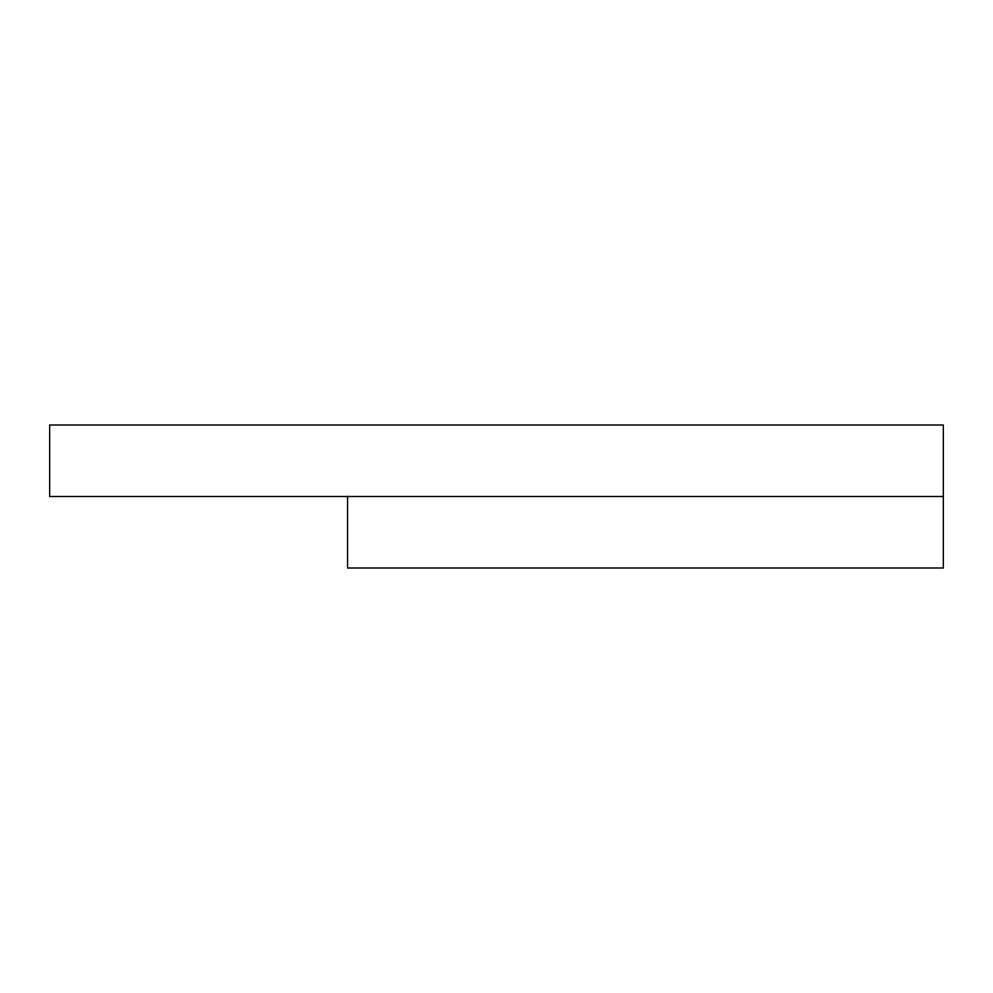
<?xml version="1.0" encoding="UTF-8"?>
<svg xmlns="http://www.w3.org/2000/svg" width="993" height="993" viewBox="0 0 993 993"><rect width="100%" height="100%" fill="white"/><g stroke="black" fill="none" stroke-linecap="round" stroke-linejoin="round"><path stroke-width="1.49" d="M943.35 496.5L49.65 496.5L49.65 425.004L943.35 425.004L943.35 567.996L347.55 567.996L347.55 496.5"/></g></svg>
